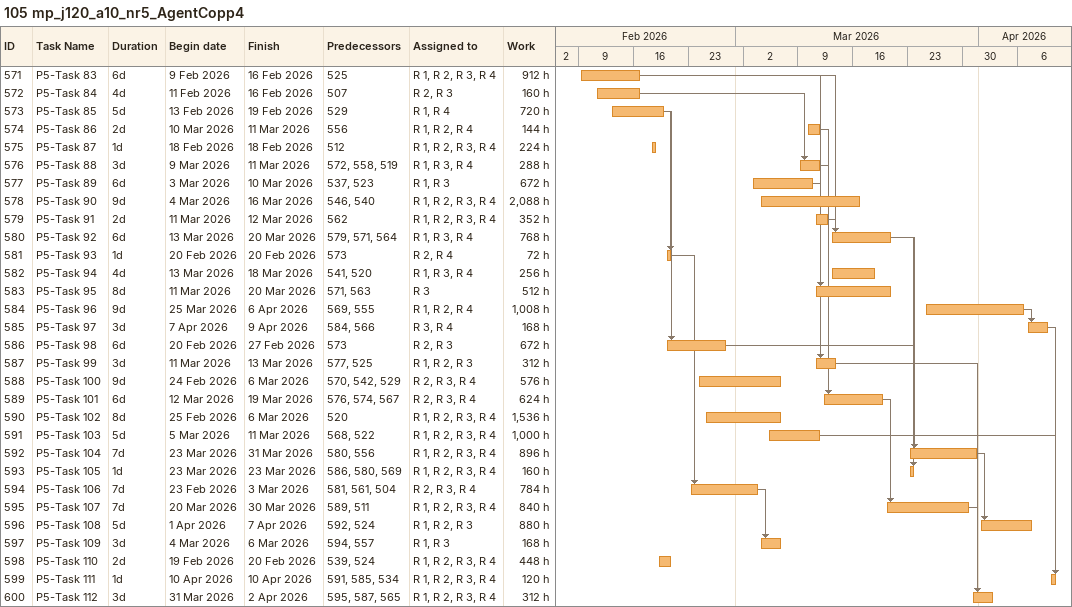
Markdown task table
105 mp_j120_a10_nr5_AgentCopp4

| ID | Task | Duration | Start | Finish | Predecessors | Resources | Work (h) |
|---|---|---|---|---|---|---|---|
| 571 | P5-Task 83 | 6d | 2026-02-09 | 2026-02-16 | 525 | R 1, R 2, R 3, R 4 | 912 |
| 572 | P5-Task 84 | 4d | 2026-02-11 | 2026-02-16 | 507 | R 2, R 3 | 160 |
| 573 | P5-Task 85 | 5d | 2026-02-13 | 2026-02-19 | 529 | R 1, R 4 | 720 |
| 574 | P5-Task 86 | 2d | 2026-03-10 | 2026-03-11 | 556 | R 1, R 2, R 4 | 144 |
| 575 | P5-Task 87 | 1d | 2026-02-18 | 2026-02-18 | 512 | R 1, R 2, R 3, R 4 | 224 |
| 576 | P5-Task 88 | 3d | 2026-03-09 | 2026-03-11 | 572, 558, 519 | R 1, R 3, R 4 | 288 |
| 577 | P5-Task 89 | 6d | 2026-03-03 | 2026-03-10 | 537, 523 | R 1, R 3 | 672 |
| 578 | P5-Task 90 | 9d | 2026-03-04 | 2026-03-16 | 546, 540 | R 1, R 2, R 3, R 4 | 2088 |
| 579 | P5-Task 91 | 2d | 2026-03-11 | 2026-03-12 | 562 | R 1, R 2, R 3, R 4 | 352 |
| 580 | P5-Task 92 | 6d | 2026-03-13 | 2026-03-20 | 579, 571, 564 | R 1, R 3, R 4 | 768 |
| 581 | P5-Task 93 | 1d | 2026-02-20 | 2026-02-20 | 573 | R 2, R 4 | 72 |
| 582 | P5-Task 94 | 4d | 2026-03-13 | 2026-03-18 | 541, 520 | R 1, R 3, R 4 | 256 |
| 583 | P5-Task 95 | 8d | 2026-03-11 | 2026-03-20 | 571, 563 | R 3 | 512 |
| 584 | P5-Task 96 | 9d | 2026-03-25 | 2026-04-06 | 569, 555 | R 1, R 2, R 4 | 1008 |
| 585 | P5-Task 97 | 3d | 2026-04-07 | 2026-04-09 | 584, 566 | R 3, R 4 | 168 |
| 586 | P5-Task 98 | 6d | 2026-02-20 | 2026-02-27 | 573 | R 2, R 3 | 672 |
| 587 | P5-Task 99 | 3d | 2026-03-11 | 2026-03-13 | 577, 525 | R 1, R 2, R 3 | 312 |
| 588 | P5-Task 100 | 9d | 2026-02-24 | 2026-03-06 | 570, 542, 529 | R 2, R 3, R 4 | 576 |
| 589 | P5-Task 101 | 6d | 2026-03-12 | 2026-03-19 | 576, 574, 567 | R 2, R 3, R 4 | 624 |
| 590 | P5-Task 102 | 8d | 2026-02-25 | 2026-03-06 | 520 | R 1, R 2, R 3, R 4 | 1536 |
| 591 | P5-Task 103 | 5d | 2026-03-05 | 2026-03-11 | 568, 522 | R 1, R 2, R 3, R 4 | 1000 |
| 592 | P5-Task 104 | 7d | 2026-03-23 | 2026-03-31 | 580, 556 | R 1, R 2, R 3, R 4 | 896 |
| 593 | P5-Task 105 | 1d | 2026-03-23 | 2026-03-23 | 586, 580, 569 | R 1, R 2, R 3, R 4 | 160 |
| 594 | P5-Task 106 | 7d | 2026-02-23 | 2026-03-03 | 581, 561, 504 | R 2, R 3, R 4 | 784 |
| 595 | P5-Task 107 | 7d | 2026-03-20 | 2026-03-30 | 589, 511 | R 1, R 2, R 3, R 4 | 840 |
| 596 | P5-Task 108 | 5d | 2026-04-01 | 2026-04-07 | 592, 524 | R 1, R 2, R 3 | 880 |
| 597 | P5-Task 109 | 3d | 2026-03-04 | 2026-03-06 | 594, 557 | R 1, R 3 | 168 |
| 598 | P5-Task 110 | 2d | 2026-02-19 | 2026-02-20 | 539, 524 | R 1, R 2, R 3, R 4 | 448 |
| 599 | P5-Task 111 | 1d | 2026-04-10 | 2026-04-10 | 591, 585, 534 | R 1, R 2, R 3, R 4 | 120 |
| 600 | P5-Task 112 | 3d | 2026-03-31 | 2026-04-02 | 595, 587, 565 | R 1, R 2, R 3, R 4 | 312 |
